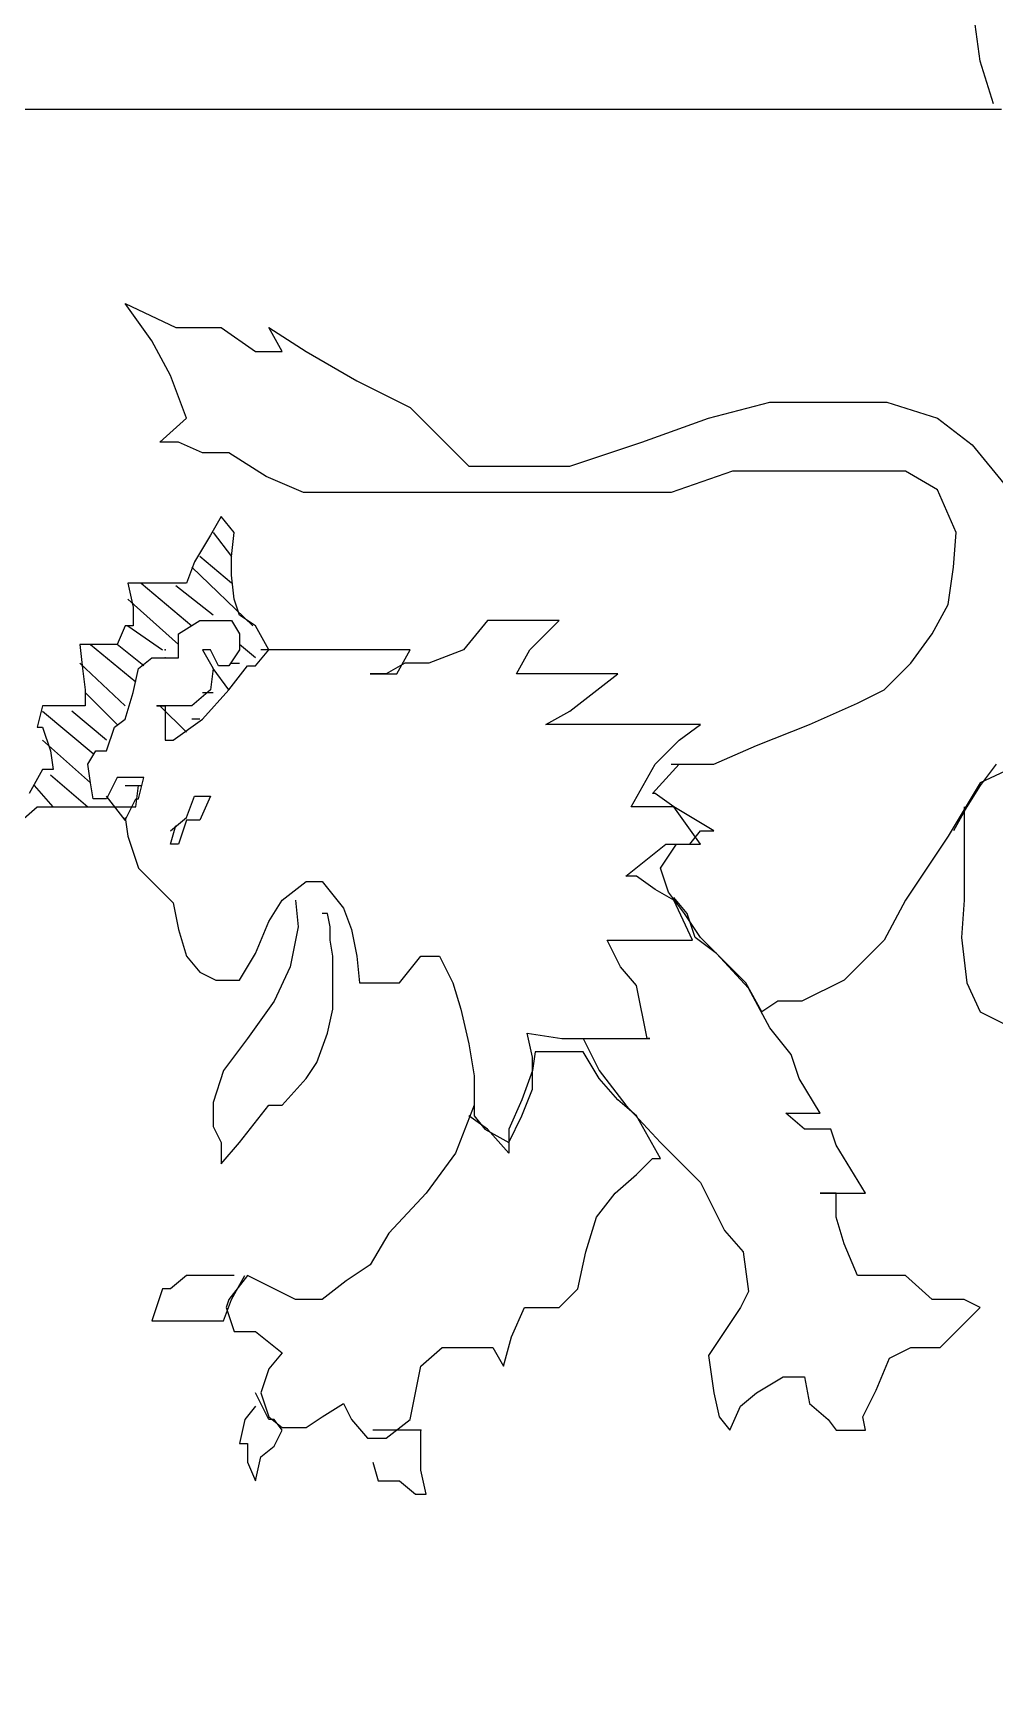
# Model space of a CAD drawing. Extents: x 730354 to 731930, y 4378581 to 4379608.
# Drawn here: x 730385.58 to 730389.2, y 4379442.19 to 4379448.42 of the extents above; entities that cross this region are included whole.
import ezdxf

# ---------------------------------------------------------------- set-up
doc = ezdxf.new("R2010")
doc.units = 0
doc.header["$MEASUREMENT"] = 0
doc.layers.get('0').update_dxf_attribs({"linetype": 'CONTINUOUS'})

msp = doc.modelspace()

# ---------------------------------------------------------------- linework, layer by layer
at = {"color": 7, "linetype": 'CONTINUOUS'}
for p, q in [((730389.14, 4379448.32), (730389.11, 4379448.54)), ((730389.14, 4379448.32), (730389.11, 4379448.54)), ((730389.19, 4379448.16), (730389.14, 4379448.32)), ((730389.19, 4379448.16), (730389.14, 4379448.32)), ((730385.2, 4379448.14), (730387.6, 4379448.14)), ((730385.2, 4379448.14), (730387.6, 4379448.14)), ((730387.6, 4379448.14), (730389.14, 4379448.14)), ((730387.6, 4379448.14), (730389.14, 4379448.14)), ((730389.14, 4379448.14), (730389.22, 4379448.14)), ((730389.14, 4379448.14), (730389.22, 4379448.14)), ((730386.03, 4379447.27), (730385.93, 4379447.41)), ((730385.93, 4379447.41), (730386.12, 4379447.32)), ((730386.03, 4379447.27), (730385.93, 4379447.41)), ((730385.93, 4379447.41), (730386.12, 4379447.32)), ((730386.12, 4379447.32), (730386.29, 4379447.32)), ((730386.12, 4379447.32), (730386.29, 4379447.32)), ((730386.29, 4379447.32), (730386.42, 4379447.23)), ((730386.29, 4379447.32), (730386.42, 4379447.23)), ((730386.47, 4379447.32), (730386.61, 4379447.23)), ((730386.52, 4379447.23), (730386.47, 4379447.32)), ((730386.47, 4379447.32), (730386.61, 4379447.23)), ((730386.52, 4379447.23), (730386.47, 4379447.32)), ((730386.1, 4379447.14), (730386.03, 4379447.27)), ((730386.1, 4379447.14), (730386.03, 4379447.27)), ((730386.42, 4379447.23), (730386.52, 4379447.23)), ((730386.42, 4379447.23), (730386.52, 4379447.23)), ((730386.61, 4379447.23), (730386.8, 4379447.12)), ((730386.61, 4379447.23), (730386.8, 4379447.12)), ((730386.16, 4379446.98), (730386.1, 4379447.14)), ((730386.16, 4379446.98), (730386.1, 4379447.14)), ((730386.8, 4379447.12), (730387, 4379447.02)), ((730386.8, 4379447.12), (730387, 4379447.02)), ((730386.06, 4379446.89), (730386.16, 4379446.98)), ((730386.06, 4379446.89), (730386.16, 4379446.98)), ((730387, 4379447.02), (730387.1, 4379446.92)), ((730387, 4379447.02), (730387.1, 4379446.92)), ((730387.87, 4379446.89), (730388.12, 4379446.98)), ((730387.87, 4379446.89), (730388.12, 4379446.98)), ((730388.12, 4379446.98), (730388.35, 4379447.04)), ((730388.12, 4379446.98), (730388.35, 4379447.04)), ((730388.35, 4379447.04), (730388.58, 4379447.04)), ((730388.35, 4379447.04), (730388.58, 4379447.04)), ((730388.58, 4379447.04), (730388.79, 4379447.04)), ((730388.58, 4379447.04), (730388.79, 4379447.04)), ((730388.79, 4379447.04), (730388.98, 4379446.98)), ((730388.79, 4379447.04), (730388.98, 4379446.98)), ((730388.98, 4379446.98), (730389.11, 4379446.88)), ((730388.98, 4379446.98), (730389.11, 4379446.88)), ((730387.1, 4379446.92), (730387.22, 4379446.8)), ((730387.1, 4379446.92), (730387.22, 4379446.8)), ((730386.13, 4379446.89), (730386.06, 4379446.89)), ((730386.13, 4379446.89), (730386.06, 4379446.89)), ((730386.22, 4379446.85), (730386.13, 4379446.89)), ((730386.22, 4379446.85), (730386.13, 4379446.89)), ((730387.6, 4379446.8), (730387.87, 4379446.89)), ((730387.6, 4379446.8), (730387.87, 4379446.89)), ((730389.11, 4379446.88), (730389.24, 4379446.72)), ((730389.11, 4379446.88), (730389.24, 4379446.72)), ((730386.32, 4379446.85), (730386.22, 4379446.85)), ((730386.32, 4379446.85), (730386.22, 4379446.85)), ((730386.46, 4379446.76), (730386.32, 4379446.85)), ((730386.46, 4379446.76), (730386.32, 4379446.85)), ((730387.22, 4379446.8), (730387.34, 4379446.8)), ((730387.22, 4379446.8), (730387.34, 4379446.8)), ((730387.34, 4379446.8), (730387.6, 4379446.8)), ((730387.34, 4379446.8), (730387.6, 4379446.8)), ((730386.6, 4379446.7), (730386.46, 4379446.76)), ((730386.6, 4379446.7), (730386.46, 4379446.76)), ((730388.21, 4379446.78), (730387.98, 4379446.7)), ((730388.21, 4379446.78), (730387.98, 4379446.7)), ((730388.49, 4379446.78), (730388.21, 4379446.78)), ((730388.49, 4379446.78), (730388.21, 4379446.78)), ((730388.69, 4379446.78), (730388.49, 4379446.78)), ((730388.69, 4379446.78), (730388.49, 4379446.78)), ((730388.86, 4379446.78), (730388.69, 4379446.78)), ((730388.86, 4379446.78), (730388.69, 4379446.78)), ((730388.98, 4379446.71), (730388.86, 4379446.78)), ((730388.98, 4379446.71), (730388.86, 4379446.78)), ((730386.81, 4379446.7), (730386.6, 4379446.7)), ((730386.81, 4379446.7), (730386.6, 4379446.7)), ((730386.99, 4379446.7), (730386.81, 4379446.7)), ((730386.99, 4379446.7), (730386.81, 4379446.7)), ((730387.11, 4379446.7), (730386.99, 4379446.7)), ((730387.11, 4379446.7), (730386.99, 4379446.7)), ((730387.33, 4379446.7), (730387.11, 4379446.7)), ((730387.33, 4379446.7), (730387.11, 4379446.7)), ((730387.59, 4379446.7), (730387.33, 4379446.7)), ((730387.59, 4379446.7), (730387.33, 4379446.7)), ((730387.78, 4379446.7), (730387.59, 4379446.7)), ((730387.78, 4379446.7), (730387.59, 4379446.7)), ((730387.98, 4379446.7), (730387.78, 4379446.7)), ((730387.98, 4379446.7), (730387.78, 4379446.7)), ((730389.05, 4379446.55), (730388.98, 4379446.71)), ((730389.05, 4379446.55), (730388.98, 4379446.71)), ((730386.29, 4379446.61), (730386.25, 4379446.54)), ((730386.29, 4379446.61), (730386.25, 4379446.54)), ((730386.34, 4379446.55), (730386.29, 4379446.61)), ((730386.34, 4379446.55), (730386.29, 4379446.61)), ((730386.26, 4379446.55), (730386.33, 4379446.46)), ((730386.26, 4379446.55), (730386.33, 4379446.46)), ((730386.33, 4379446.46), (730386.34, 4379446.55)), ((730386.33, 4379446.46), (730386.34, 4379446.55)), ((730389.04, 4379446.42), (730389.05, 4379446.55)), ((730389.04, 4379446.42), (730389.05, 4379446.55)), ((730386.25, 4379446.54), (730386.19, 4379446.44)), ((730386.25, 4379446.54), (730386.19, 4379446.44)), ((730386.19, 4379446.44), (730386.16, 4379446.36)), ((730386.19, 4379446.44), (730386.16, 4379446.36)), ((730386.18, 4379446.42), (730386.41, 4379446.2)), ((730386.18, 4379446.42), (730386.41, 4379446.2)), ((730386.33, 4379446.36), (730386.21, 4379446.46)), ((730386.33, 4379446.36), (730386.21, 4379446.46)), ((730386.33, 4379446.39), (730386.33, 4379446.46)), ((730386.33, 4379446.39), (730386.33, 4379446.46)), ((730389.02, 4379446.28), (730389.04, 4379446.42)), ((730389.02, 4379446.28), (730389.04, 4379446.42)), ((730386, 4379446.36), (730385.94, 4379446.36)), ((730385.94, 4379446.36), (730385.96, 4379446.27)), ((730386, 4379446.36), (730385.94, 4379446.36)), ((730385.94, 4379446.36), (730385.96, 4379446.27)), ((730385.99, 4379446.36), (730386.18, 4379446.2)), ((730385.99, 4379446.36), (730386.18, 4379446.2)), ((730386.05, 4379446.36), (730386, 4379446.36)), ((730386.05, 4379446.36), (730386, 4379446.36)), ((730386.12, 4379446.36), (730386.05, 4379446.36)), ((730386.12, 4379446.36), (730386.05, 4379446.36)), ((730386.16, 4379446.36), (730386.12, 4379446.36)), ((730386.16, 4379446.36), (730386.12, 4379446.36)), ((730386.34, 4379446.3), (730386.33, 4379446.39)), ((730386.34, 4379446.3), (730386.33, 4379446.39)), ((730386.13, 4379446.13), (730385.94, 4379446.3)), ((730386.13, 4379446.13), (730385.94, 4379446.3)), ((730386.26, 4379446.24), (730386.12, 4379446.35)), ((730386.26, 4379446.24), (730386.12, 4379446.35)), ((730386.36, 4379446.24), (730386.34, 4379446.3)), ((730386.36, 4379446.24), (730386.34, 4379446.3)), ((730385.96, 4379446.27), (730385.96, 4379446.2)), ((730385.96, 4379446.27), (730385.96, 4379446.2)), ((730386.42, 4379446.2), (730386.36, 4379446.24)), ((730386.42, 4379446.2), (730386.36, 4379446.24)), ((730388.96, 4379446.17), (730389.02, 4379446.28)), ((730388.96, 4379446.17), (730389.02, 4379446.28)), ((730385.93, 4379446.2), (730385.9, 4379446.13)), ((730385.93, 4379446.2), (730385.9, 4379446.13)), ((730385.96, 4379446.2), (730385.93, 4379446.2)), ((730385.96, 4379446.2), (730385.93, 4379446.2)), ((730385.94, 4379446.2), (730386.07, 4379446.11)), ((730385.94, 4379446.2), (730386.07, 4379446.11)), ((730386.13, 4379446.17), (730386.21, 4379446.22)), ((730386.13, 4379446.17), (730386.21, 4379446.22)), ((730386.13, 4379446.08), (730386.13, 4379446.17)), ((730386.13, 4379446.08), (730386.13, 4379446.17)), ((730386.21, 4379446.22), (730386.27, 4379446.22)), ((730386.21, 4379446.22), (730386.27, 4379446.22)), ((730386.27, 4379446.22), (730386.33, 4379446.22)), ((730386.27, 4379446.22), (730386.33, 4379446.22)), ((730386.33, 4379446.22), (730386.36, 4379446.17)), ((730386.33, 4379446.22), (730386.36, 4379446.17)), ((730386.36, 4379446.17), (730386.36, 4379446.11)), ((730386.36, 4379446.17), (730386.36, 4379446.11)), ((730386.47, 4379446.11), (730386.42, 4379446.2)), ((730386.47, 4379446.11), (730386.42, 4379446.2)), ((730387.29, 4379446.22), (730387.2, 4379446.11)), ((730387.29, 4379446.22), (730387.2, 4379446.11)), ((730387.4, 4379446.22), (730387.29, 4379446.22)), ((730387.4, 4379446.22), (730387.29, 4379446.22)), ((730387.56, 4379446.22), (730387.4, 4379446.22)), ((730387.56, 4379446.22), (730387.4, 4379446.22)), ((730387.45, 4379446.11), (730387.51, 4379446.17)), ((730387.45, 4379446.11), (730387.51, 4379446.17)), ((730387.51, 4379446.17), (730387.56, 4379446.22)), ((730387.51, 4379446.17), (730387.56, 4379446.22)), ((730388.88, 4379446.06), (730388.96, 4379446.17)), ((730388.88, 4379446.06), (730388.96, 4379446.17)), ((730385.78, 4379446.13), (730385.76, 4379446.13)), ((730385.76, 4379446.13), (730385.77, 4379446.04)), ((730385.78, 4379446.13), (730385.76, 4379446.13)), ((730385.76, 4379446.13), (730385.77, 4379446.04)), ((730385.86, 4379446.13), (730385.78, 4379446.13)), ((730385.86, 4379446.13), (730385.78, 4379446.13)), ((730385.8, 4379446.13), (730385.97, 4379445.99)), ((730385.8, 4379446.13), (730385.97, 4379445.99)), ((730385.9, 4379446.13), (730385.86, 4379446.13)), ((730385.9, 4379446.13), (730385.86, 4379446.13)), ((730386, 4379446.05), (730385.9, 4379446.13)), ((730386, 4379446.05), (730385.9, 4379446.13)), ((730386.25, 4379446.11), (730386.22, 4379446.11)), ((730386.22, 4379446.11), (730386.26, 4379446.04)), ((730386.25, 4379446.11), (730386.22, 4379446.11)), ((730386.22, 4379446.11), (730386.26, 4379446.04)), ((730386.28, 4379446.05), (730386.25, 4379446.11)), ((730386.28, 4379446.05), (730386.25, 4379446.11)), ((730386.36, 4379446.11), (730386.32, 4379446.05)), ((730386.36, 4379446.11), (730386.32, 4379446.05)), ((730386.42, 4379446.08), (730386.36, 4379446.13)), ((730386.42, 4379446.08), (730386.36, 4379446.13)), ((730386.42, 4379446.05), (730386.47, 4379446.11)), ((730386.42, 4379446.05), (730386.47, 4379446.11)), ((730386.47, 4379446.11), (730386.44, 4379446.11)), ((730386.47, 4379446.11), (730386.44, 4379446.11)), ((730386.52, 4379446.11), (730386.47, 4379446.11)), ((730386.52, 4379446.11), (730386.47, 4379446.11)), ((730386.6, 4379446.11), (730386.52, 4379446.11)), ((730386.6, 4379446.11), (730386.52, 4379446.11)), ((730386.75, 4379446.11), (730386.6, 4379446.11)), ((730386.75, 4379446.11), (730386.6, 4379446.11)), ((730386.85, 4379446.11), (730386.75, 4379446.11)), ((730386.85, 4379446.11), (730386.75, 4379446.11)), ((730386.98, 4379446.11), (730386.85, 4379446.11)), ((730386.98, 4379446.11), (730386.85, 4379446.11)), ((730386.95, 4379446.02), (730387, 4379446.11)), ((730386.95, 4379446.02), (730387, 4379446.11)), ((730387, 4379446.11), (730386.98, 4379446.11)), ((730387, 4379446.11), (730386.98, 4379446.11)), ((730387.2, 4379446.11), (730387.07, 4379446.06)), ((730387.2, 4379446.11), (730387.07, 4379446.06)), ((730387.4, 4379446.02), (730387.45, 4379446.11)), ((730387.4, 4379446.02), (730387.45, 4379446.11)), ((730385.93, 4379445.9), (730385.76, 4379446.06)), ((730385.93, 4379445.9), (730385.76, 4379446.06)), ((730385.98, 4379446.04), (730386.03, 4379446.08)), ((730385.98, 4379446.04), (730386.03, 4379446.08)), ((730386.03, 4379446.08), (730386.08, 4379446.08)), ((730386.03, 4379446.08), (730386.08, 4379446.08)), ((730386.08, 4379446.08), (730386.13, 4379446.08)), ((730386.08, 4379446.08), (730386.13, 4379446.08)), ((730386.32, 4379446.05), (730386.28, 4379446.05)), ((730386.32, 4379446.05), (730386.28, 4379446.05)), ((730386.32, 4379445.96), (730386.39, 4379446.05)), ((730386.32, 4379445.96), (730386.39, 4379446.05)), ((730386.33, 4379446.06), (730386.36, 4379446.06)), ((730386.33, 4379446.06), (730386.36, 4379446.06)), ((730386.39, 4379446.05), (730386.42, 4379446.05)), ((730386.39, 4379446.05), (730386.42, 4379446.05)), ((730386.98, 4379446.06), (730386.91, 4379446.02)), ((730386.98, 4379446.06), (730386.91, 4379446.02)), ((730387.07, 4379446.06), (730386.98, 4379446.06)), ((730387.07, 4379446.06), (730386.98, 4379446.06)), ((730388.78, 4379445.96), (730388.88, 4379446.06)), ((730388.78, 4379445.96), (730388.88, 4379446.06)), ((730385.77, 4379446.04), (730385.78, 4379445.96)), ((730385.77, 4379446.04), (730385.78, 4379445.96)), ((730385.96, 4379445.95), (730385.98, 4379446.04)), ((730385.96, 4379445.95), (730385.98, 4379446.04)), ((730386.26, 4379446.04), (730386.25, 4379445.96)), ((730386.26, 4379446.04), (730386.25, 4379445.96)), ((730386.32, 4379445.96), (730386.26, 4379446.04)), ((730386.32, 4379445.96), (730386.26, 4379446.04)), ((730386.87, 4379446.02), (730386.85, 4379446.02)), ((730386.85, 4379446.02), (730386.95, 4379446.02)), ((730386.87, 4379446.02), (730386.85, 4379446.02)), ((730386.85, 4379446.02), (730386.95, 4379446.02)), ((730386.91, 4379446.02), (730386.87, 4379446.02)), ((730386.91, 4379446.02), (730386.87, 4379446.02)), ((730387.43, 4379446.02), (730387.4, 4379446.02)), ((730387.43, 4379446.02), (730387.4, 4379446.02)), ((730387.51, 4379446.02), (730387.43, 4379446.02)), ((730387.51, 4379446.02), (730387.43, 4379446.02)), ((730387.6, 4379446.02), (730387.51, 4379446.02)), ((730387.6, 4379446.02), (730387.51, 4379446.02)), ((730387.72, 4379446.02), (730387.6, 4379446.02)), ((730387.72, 4379446.02), (730387.6, 4379446.02)), ((730387.69, 4379445.95), (730387.78, 4379446.02)), ((730387.69, 4379445.95), (730387.78, 4379446.02)), ((730387.78, 4379446.02), (730387.72, 4379446.02)), ((730387.78, 4379446.02), (730387.72, 4379446.02)), ((730385.78, 4379445.96), (730385.78, 4379445.9)), ((730385.78, 4379445.96), (730385.78, 4379445.9)), ((730385.78, 4379445.95), (730385.9, 4379445.83)), ((730385.78, 4379445.95), (730385.9, 4379445.83)), ((730385.93, 4379445.85), (730385.96, 4379445.95)), ((730385.93, 4379445.85), (730385.96, 4379445.95)), ((730386.25, 4379445.96), (730386.18, 4379445.9)), ((730386.25, 4379445.96), (730386.18, 4379445.9)), ((730386.22, 4379445.85), (730386.32, 4379445.96)), ((730386.22, 4379445.85), (730386.32, 4379445.96)), ((730386.22, 4379445.95), (730386.26, 4379445.95)), ((730386.22, 4379445.95), (730386.26, 4379445.95)), ((730387.6, 4379445.88), (730387.69, 4379445.95)), ((730387.6, 4379445.88), (730387.69, 4379445.95)), ((730388.68, 4379445.91), (730388.78, 4379445.96)), ((730388.68, 4379445.91), (730388.78, 4379445.96)), ((730385.62, 4379445.9), (730385.6, 4379445.82)), ((730385.62, 4379445.9), (730385.6, 4379445.82)), ((730385.65, 4379445.9), (730385.62, 4379445.9)), ((730385.65, 4379445.9), (730385.62, 4379445.9)), ((730385.62, 4379445.88), (730385.81, 4379445.72)), ((730385.62, 4379445.88), (730385.81, 4379445.72)), ((730385.71, 4379445.9), (730385.65, 4379445.9)), ((730385.71, 4379445.9), (730385.65, 4379445.9)), ((730385.73, 4379445.9), (730385.71, 4379445.9)), ((730385.73, 4379445.9), (730385.71, 4379445.9)), ((730385.78, 4379445.9), (730385.73, 4379445.9)), ((730385.78, 4379445.9), (730385.73, 4379445.9)), ((730385.86, 4379445.77), (730385.73, 4379445.88)), ((730385.86, 4379445.77), (730385.73, 4379445.88)), ((730386.09, 4379445.9), (730386.05, 4379445.9)), ((730386.05, 4379445.9), (730386.08, 4379445.9)), ((730386.09, 4379445.9), (730386.05, 4379445.9)), ((730386.05, 4379445.9), (730386.08, 4379445.9)), ((730386.06, 4379445.9), (730386.16, 4379445.8)), ((730386.06, 4379445.9), (730386.16, 4379445.8)), ((730386.08, 4379445.9), (730386.08, 4379445.77)), ((730386.08, 4379445.9), (730386.08, 4379445.77)), ((730386.11, 4379445.9), (730386.09, 4379445.9)), ((730386.11, 4379445.9), (730386.09, 4379445.9)), ((730386.13, 4379445.9), (730386.11, 4379445.9)), ((730386.13, 4379445.9), (730386.11, 4379445.9)), ((730386.18, 4379445.9), (730386.13, 4379445.9)), ((730386.18, 4379445.9), (730386.13, 4379445.9)), ((730387.51, 4379445.83), (730387.6, 4379445.88)), ((730387.51, 4379445.83), (730387.6, 4379445.88)), ((730388.5, 4379445.83), (730388.68, 4379445.91)), ((730388.5, 4379445.83), (730388.68, 4379445.91)), ((730385.6, 4379445.82), (730385.62, 4379445.82)), ((730385.6, 4379445.82), (730385.62, 4379445.82)), ((730385.62, 4379445.82), (730385.65, 4379445.73)), ((730385.62, 4379445.82), (730385.65, 4379445.73)), ((730385.86, 4379445.73), (730385.89, 4379445.82)), ((730385.86, 4379445.73), (730385.89, 4379445.82)), ((730385.89, 4379445.82), (730385.93, 4379445.85)), ((730385.89, 4379445.82), (730385.93, 4379445.85)), ((730386.11, 4379445.77), (730386.22, 4379445.85)), ((730386.11, 4379445.77), (730386.22, 4379445.85)), ((730386.21, 4379445.85), (730386.18, 4379445.85)), ((730386.21, 4379445.85), (730386.18, 4379445.85)), ((730387.59, 4379445.83), (730387.51, 4379445.83)), ((730387.59, 4379445.83), (730387.51, 4379445.83)), ((730387.67, 4379445.83), (730387.59, 4379445.83)), ((730387.67, 4379445.83), (730387.59, 4379445.83)), ((730387.79, 4379445.83), (730387.67, 4379445.83)), ((730387.79, 4379445.83), (730387.67, 4379445.83)), ((730387.92, 4379445.83), (730387.79, 4379445.83)), ((730387.92, 4379445.83), (730387.79, 4379445.83)), ((730388.09, 4379445.83), (730387.92, 4379445.83)), ((730388.09, 4379445.83), (730387.92, 4379445.83)), ((730388.01, 4379445.77), (730388.09, 4379445.83)), ((730388.01, 4379445.77), (730388.09, 4379445.83)), ((730388.3, 4379445.75), (730388.5, 4379445.83)), ((730388.3, 4379445.75), (730388.5, 4379445.83)), ((730385.8, 4379445.61), (730385.62, 4379445.77)), ((730385.8, 4379445.61), (730385.62, 4379445.77)), ((730386.08, 4379445.77), (730386.11, 4379445.77)), ((730386.08, 4379445.77), (730386.11, 4379445.77)), ((730387.92, 4379445.68), (730388.01, 4379445.77)), ((730387.92, 4379445.68), (730388.01, 4379445.77)), ((730388.14, 4379445.68), (730388.3, 4379445.75)), ((730388.14, 4379445.68), (730388.3, 4379445.75)), ((730385.65, 4379445.73), (730385.66, 4379445.66)), ((730385.65, 4379445.73), (730385.66, 4379445.66)), ((730385.79, 4379445.68), (730385.82, 4379445.73)), ((730385.79, 4379445.68), (730385.82, 4379445.73)), ((730385.8, 4379445.61), (730385.79, 4379445.68)), ((730385.8, 4379445.61), (730385.79, 4379445.68)), ((730385.82, 4379445.73), (730385.86, 4379445.73)), ((730385.82, 4379445.73), (730385.86, 4379445.73)), ((730387.83, 4379445.52), (730387.92, 4379445.68)), ((730387.83, 4379445.52), (730387.92, 4379445.68)), ((730387.91, 4379445.57), (730388.01, 4379445.68)), ((730387.91, 4379445.57), (730388.01, 4379445.68)), ((730387.98, 4379445.68), (730388.14, 4379445.68)), ((730387.98, 4379445.68), (730388.14, 4379445.68)), ((730388.01, 4379445.68), (730388.07, 4379445.68)), ((730388.01, 4379445.68), (730388.07, 4379445.68)), ((730389.2, 4379445.68), (730389.14, 4379445.6)), ((730389.29, 4379445.68), (730389.14, 4379445.61)), ((730389.2, 4379445.68), (730389.14, 4379445.6)), ((730389.29, 4379445.68), (730389.14, 4379445.61)), ((730385.62, 4379445.66), (730385.57, 4379445.57)), ((730385.62, 4379445.66), (730385.57, 4379445.57)), ((730385.66, 4379445.66), (730385.62, 4379445.66)), ((730385.66, 4379445.66), (730385.62, 4379445.66)), ((730385.65, 4379445.64), (730385.79, 4379445.52)), ((730385.65, 4379445.64), (730385.79, 4379445.52)), ((730385.81, 4379445.55), (730385.8, 4379445.61)), ((730385.81, 4379445.55), (730385.8, 4379445.61)), ((730385.9, 4379445.63), (730385.86, 4379445.55)), ((730385.9, 4379445.63), (730385.86, 4379445.55)), ((730385.93, 4379445.63), (730385.9, 4379445.63)), ((730385.93, 4379445.63), (730385.9, 4379445.63)), ((730385.98, 4379445.63), (730385.93, 4379445.63)), ((730385.98, 4379445.63), (730385.93, 4379445.63)), ((730385.98, 4379445.55), (730386, 4379445.63)), ((730386, 4379445.63), (730385.98, 4379445.63)), ((730385.98, 4379445.55), (730386, 4379445.63)), ((730386, 4379445.63), (730385.98, 4379445.63)), ((730389.14, 4379445.61), (730389.02, 4379445.41)), ((730389.14, 4379445.61), (730389.02, 4379445.41)), ((730385.66, 4379445.52), (730385.59, 4379445.6)), ((730385.66, 4379445.52), (730385.59, 4379445.6)), ((730385.86, 4379445.55), (730385.81, 4379445.55)), ((730385.86, 4379445.55), (730385.81, 4379445.55)), ((730385.93, 4379445.47), (730385.86, 4379445.56)), ((730385.93, 4379445.47), (730385.86, 4379445.56)), ((730385.93, 4379445.6), (730385.97, 4379445.6)), ((730385.93, 4379445.6), (730385.97, 4379445.6)), ((730385.93, 4379445.47), (730385.97, 4379445.55)), ((730385.93, 4379445.47), (730385.97, 4379445.55)), ((730385.97, 4379445.6), (730385.98, 4379445.6)), ((730385.97, 4379445.52), (730385.98, 4379445.6)), ((730385.97, 4379445.6), (730385.98, 4379445.6)), ((730385.97, 4379445.52), (730385.98, 4379445.6)), ((730385.97, 4379445.55), (730385.98, 4379445.55)), ((730385.97, 4379445.55), (730385.98, 4379445.55)), ((730385.98, 4379445.6), (730385.99, 4379445.6)), ((730385.98, 4379445.6), (730385.99, 4379445.6)), ((730386.16, 4379445.48), (730386.19, 4379445.56)), ((730386.16, 4379445.48), (730386.19, 4379445.56)), ((730386.19, 4379445.56), (730386.25, 4379445.56)), ((730386.19, 4379445.56), (730386.25, 4379445.56)), ((730386.25, 4379445.56), (730386.21, 4379445.47)), ((730386.25, 4379445.56), (730386.21, 4379445.47)), ((730387.92, 4379445.57), (730387.91, 4379445.57)), ((730387.92, 4379445.57), (730387.91, 4379445.57)), ((730387.99, 4379445.52), (730387.92, 4379445.57)), ((730387.99, 4379445.52), (730387.92, 4379445.57)), ((730389.14, 4379445.6), (730389.09, 4379445.52)), ((730389.14, 4379445.6), (730389.09, 4379445.52)), ((730385.52, 4379445.45), (730385.6, 4379445.52)), ((730385.52, 4379445.45), (730385.6, 4379445.52)), ((730385.6, 4379445.52), (730385.68, 4379445.52)), ((730385.6, 4379445.52), (730385.68, 4379445.52)), ((730385.68, 4379445.52), (730385.76, 4379445.52)), ((730385.68, 4379445.52), (730385.76, 4379445.52)), ((730385.76, 4379445.52), (730385.82, 4379445.52)), ((730385.76, 4379445.52), (730385.82, 4379445.52)), ((730385.82, 4379445.52), (730385.86, 4379445.52)), ((730385.82, 4379445.52), (730385.86, 4379445.52)), ((730385.86, 4379445.52), (730385.89, 4379445.52)), ((730385.86, 4379445.52), (730385.89, 4379445.52)), ((730385.89, 4379445.52), (730385.9, 4379445.52)), ((730385.89, 4379445.52), (730385.9, 4379445.52)), ((730385.9, 4379445.52), (730385.94, 4379445.52)), ((730385.9, 4379445.52), (730385.94, 4379445.52)), ((730385.94, 4379445.52), (730385.97, 4379445.52)), ((730385.94, 4379445.52), (730385.97, 4379445.52)), ((730387.92, 4379445.52), (730387.83, 4379445.52)), ((730387.92, 4379445.52), (730387.83, 4379445.52)), ((730387.99, 4379445.52), (730387.92, 4379445.52)), ((730387.99, 4379445.52), (730387.92, 4379445.52)), ((730388.09, 4379445.38), (730387.99, 4379445.52)), ((730388.14, 4379445.43), (730387.99, 4379445.52)), ((730388.09, 4379445.38), (730387.99, 4379445.52)), ((730388.14, 4379445.43), (730387.99, 4379445.52)), ((730389.09, 4379445.52), (730389.04, 4379445.43)), ((730389.09, 4379445.52), (730389.04, 4379445.43)), ((730389.08, 4379445.52), (730389.08, 4379445.35)), ((730389.08, 4379445.52), (730389.08, 4379445.35)), ((730385.93, 4379445.48), (730385.94, 4379445.41)), ((730385.93, 4379445.48), (730385.94, 4379445.41)), ((730386.1, 4379445.43), (730386.16, 4379445.48)), ((730386.1, 4379445.43), (730386.16, 4379445.48)), ((730386.1, 4379445.38), (730386.12, 4379445.45)), ((730386.1, 4379445.38), (730386.12, 4379445.45)), ((730386.16, 4379445.47), (730386.13, 4379445.38)), ((730386.16, 4379445.47), (730386.13, 4379445.38)), ((730386.18, 4379445.47), (730386.16, 4379445.47)), ((730386.18, 4379445.47), (730386.16, 4379445.47)), ((730386.21, 4379445.47), (730386.18, 4379445.47)), ((730386.21, 4379445.47), (730386.18, 4379445.47)), ((730388.05, 4379445.38), (730388.09, 4379445.43)), ((730388.05, 4379445.38), (730388.09, 4379445.43)), ((730388.09, 4379445.43), (730388.14, 4379445.43)), ((730388.09, 4379445.43), (730388.14, 4379445.43)), ((730385.94, 4379445.41), (730385.98, 4379445.29)), ((730385.94, 4379445.41), (730385.98, 4379445.29)), ((730386.11, 4379445.38), (730386.1, 4379445.38)), ((730386.11, 4379445.38), (730386.1, 4379445.38)), ((730386.13, 4379445.38), (730386.11, 4379445.38)), ((730386.13, 4379445.38), (730386.11, 4379445.38)), ((730387.81, 4379445.26), (730387.96, 4379445.38)), ((730387.81, 4379445.26), (730387.96, 4379445.38)), ((730387.94, 4379445.29), (730388, 4379445.38)), ((730387.94, 4379445.29), (730388, 4379445.38)), ((730387.96, 4379445.38), (730388.05, 4379445.38)), ((730387.96, 4379445.38), (730388.05, 4379445.38)), ((730388, 4379445.38), (730388.07, 4379445.38)), ((730388, 4379445.38), (730388.07, 4379445.38)), ((730388.07, 4379445.38), (730388.09, 4379445.38)), ((730388.07, 4379445.38), (730388.09, 4379445.38)), ((730389.02, 4379445.41), (730388.86, 4379445.17)), ((730389.02, 4379445.41), (730388.86, 4379445.17)), ((730389.08, 4379445.35), (730389.08, 4379445.17)), ((730389.08, 4379445.35), (730389.08, 4379445.17)), ((730385.98, 4379445.29), (730386.06, 4379445.21)), ((730385.98, 4379445.29), (730386.06, 4379445.21)), ((730386.52, 4379445.17), (730386.61, 4379445.24)), ((730386.52, 4379445.17), (730386.61, 4379445.24)), ((730386.61, 4379445.24), (730386.67, 4379445.24)), ((730386.61, 4379445.24), (730386.67, 4379445.24)), ((730386.67, 4379445.24), (730386.75, 4379445.14)), ((730386.67, 4379445.24), (730386.75, 4379445.14)), ((730387.85, 4379445.26), (730387.81, 4379445.26)), ((730387.85, 4379445.26), (730387.81, 4379445.26)), ((730387.92, 4379445.21), (730387.85, 4379445.26)), ((730387.92, 4379445.21), (730387.85, 4379445.26)), ((730387.97, 4379445.2), (730387.94, 4379445.29)), ((730387.97, 4379445.2), (730387.94, 4379445.29)), ((730386.06, 4379445.21), (730386.11, 4379445.16)), ((730386.06, 4379445.21), (730386.11, 4379445.16)), ((730387.99, 4379445.17), (730387.92, 4379445.21)), ((730387.99, 4379445.17), (730387.92, 4379445.21)), ((730388.03, 4379445.12), (730387.97, 4379445.2)), ((730388.03, 4379445.12), (730387.97, 4379445.2)), ((730388.04, 4379445.12), (730387.99, 4379445.18)), ((730388.04, 4379445.12), (730387.99, 4379445.18)), ((730386.11, 4379445.16), (730386.13, 4379445.06)), ((730386.11, 4379445.16), (730386.13, 4379445.06)), ((730386.47, 4379445.09), (730386.52, 4379445.17)), ((730386.47, 4379445.09), (730386.52, 4379445.17)), ((730386.57, 4379445.17), (730386.58, 4379445.07)), ((730386.57, 4379445.17), (730386.58, 4379445.07)), ((730386.69, 4379445.12), (730386.67, 4379445.12)), ((730386.69, 4379445.12), (730386.67, 4379445.12)), ((730386.7, 4379445.07), (730386.69, 4379445.12)), ((730386.7, 4379445.07), (730386.69, 4379445.12)), ((730386.75, 4379445.14), (730386.78, 4379445.06)), ((730386.75, 4379445.14), (730386.78, 4379445.06)), ((730388.06, 4379445.02), (730387.99, 4379445.17)), ((730388.06, 4379445.02), (730387.99, 4379445.17)), ((730388.09, 4379445.03), (730388.03, 4379445.12)), ((730388.09, 4379445.03), (730388.03, 4379445.12)), ((730388.07, 4379445.03), (730388.04, 4379445.12)), ((730388.07, 4379445.03), (730388.04, 4379445.12)), ((730388.86, 4379445.17), (730388.78, 4379445.02)), ((730388.86, 4379445.17), (730388.78, 4379445.02)), ((730389.08, 4379445.17), (730389.07, 4379445.03)), ((730389.08, 4379445.17), (730389.07, 4379445.03)), ((730386.13, 4379445.06), (730386.16, 4379444.96)), ((730386.13, 4379445.06), (730386.16, 4379444.96)), ((730386.42, 4379444.97), (730386.47, 4379445.09)), ((730386.42, 4379444.97), (730386.47, 4379445.09)), ((730386.58, 4379445.07), (730386.55, 4379444.92)), ((730386.58, 4379445.07), (730386.55, 4379444.92)), ((730386.7, 4379445.02), (730386.7, 4379445.07)), ((730386.7, 4379445.02), (730386.7, 4379445.07)), ((730386.78, 4379445.06), (730386.8, 4379444.96)), ((730386.78, 4379445.06), (730386.8, 4379444.96)), ((730386.71, 4379444.96), (730386.7, 4379445.02)), ((730386.71, 4379444.96), (730386.7, 4379445.02)), ((730387.79, 4379444.92), (730387.74, 4379445.02)), ((730387.74, 4379445.02), (730387.87, 4379445.02)), ((730387.79, 4379444.92), (730387.74, 4379445.02)), ((730387.74, 4379445.02), (730387.87, 4379445.02)), ((730387.87, 4379445.02), (730388, 4379445.02)), ((730387.87, 4379445.02), (730388, 4379445.02)), ((730388, 4379445.02), (730388.06, 4379445.02)), ((730388, 4379445.02), (730388.06, 4379445.02)), ((730388.15, 4379444.97), (730388.07, 4379445.03)), ((730388.15, 4379444.97), (730388.07, 4379445.03)), ((730388.15, 4379444.97), (730388.09, 4379445.03)), ((730388.15, 4379444.97), (730388.09, 4379445.03)), ((730388.78, 4379445.02), (730388.63, 4379444.87)), ((730388.78, 4379445.02), (730388.63, 4379444.87)), ((730389.07, 4379445.03), (730389.09, 4379444.86)), ((730389.07, 4379445.03), (730389.09, 4379444.86)), ((730386.16, 4379444.96), (730386.21, 4379444.9)), ((730386.16, 4379444.96), (730386.21, 4379444.9)), ((730386.36, 4379444.87), (730386.42, 4379444.97)), ((730386.36, 4379444.87), (730386.42, 4379444.97)), ((730386.71, 4379444.86), (730386.71, 4379444.96)), ((730386.71, 4379444.86), (730386.71, 4379444.96)), ((730386.8, 4379444.96), (730386.81, 4379444.86)), ((730386.8, 4379444.96), (730386.81, 4379444.86)), ((730386.96, 4379444.86), (730387.04, 4379444.96)), ((730386.96, 4379444.86), (730387.04, 4379444.96)), ((730387.04, 4379444.96), (730387.11, 4379444.96)), ((730387.04, 4379444.96), (730387.11, 4379444.96)), ((730387.11, 4379444.96), (730387.16, 4379444.86)), ((730387.11, 4379444.96), (730387.16, 4379444.86)), ((730388.26, 4379444.86), (730388.15, 4379444.97)), ((730388.27, 4379444.84), (730388.15, 4379444.97)), ((730388.26, 4379444.86), (730388.15, 4379444.97)), ((730388.27, 4379444.84), (730388.15, 4379444.97)), ((730386.21, 4379444.9), (730386.27, 4379444.87)), ((730386.21, 4379444.9), (730386.27, 4379444.87)), ((730386.27, 4379444.87), (730386.36, 4379444.87)), ((730386.27, 4379444.87), (730386.36, 4379444.87)), ((730386.55, 4379444.92), (730386.49, 4379444.79)), ((730386.55, 4379444.92), (730386.49, 4379444.79)), ((730386.71, 4379444.76), (730386.71, 4379444.86)), ((730386.71, 4379444.76), (730386.71, 4379444.86)), ((730386.81, 4379444.86), (730386.89, 4379444.86)), ((730386.81, 4379444.86), (730386.89, 4379444.86)), ((730386.89, 4379444.86), (730386.96, 4379444.86)), ((730386.89, 4379444.86), (730386.96, 4379444.86)), ((730387.16, 4379444.86), (730387.19, 4379444.76)), ((730387.16, 4379444.86), (730387.19, 4379444.76)), ((730387.85, 4379444.85), (730387.79, 4379444.92)), ((730387.85, 4379444.85), (730387.79, 4379444.92)), ((730388.32, 4379444.75), (730388.26, 4379444.86)), ((730388.32, 4379444.75), (730388.26, 4379444.86)), ((730388.63, 4379444.87), (730388.47, 4379444.79)), ((730388.63, 4379444.87), (730388.47, 4379444.79)), ((730389.09, 4379444.86), (730389.14, 4379444.75)), ((730389.09, 4379444.86), (730389.14, 4379444.75)), ((730387.89, 4379444.65), (730387.85, 4379444.85)), ((730387.89, 4379444.65), (730387.85, 4379444.85)), ((730388.35, 4379444.69), (730388.27, 4379444.84)), ((730388.35, 4379444.69), (730388.27, 4379444.84)), ((730386.49, 4379444.79), (730386.39, 4379444.65)), ((730386.49, 4379444.79), (730386.39, 4379444.65)), ((730386.69, 4379444.67), (730386.71, 4379444.76)), ((730386.69, 4379444.67), (730386.71, 4379444.76)), ((730387.19, 4379444.76), (730387.22, 4379444.63)), ((730387.19, 4379444.76), (730387.22, 4379444.63)), ((730388.38, 4379444.79), (730388.32, 4379444.75)), ((730388.38, 4379444.79), (730388.32, 4379444.75)), ((730388.47, 4379444.79), (730388.38, 4379444.79)), ((730388.47, 4379444.79), (730388.38, 4379444.79)), ((730389.14, 4379444.75), (730389.3, 4379444.67)), ((730389.14, 4379444.75), (730389.3, 4379444.67)), ((730388.43, 4379444.59), (730388.35, 4379444.69)), ((730388.43, 4379444.59), (730388.35, 4379444.69)), ((730386.39, 4379444.65), (730386.3, 4379444.53)), ((730386.39, 4379444.65), (730386.3, 4379444.53)), ((730386.65, 4379444.56), (730386.69, 4379444.67)), ((730386.65, 4379444.56), (730386.69, 4379444.67)), ((730387.22, 4379444.63), (730387.24, 4379444.51)), ((730387.22, 4379444.63), (730387.24, 4379444.51)), ((730387.44, 4379444.67), (730387.57, 4379444.65)), ((730387.46, 4379444.58), (730387.44, 4379444.67)), ((730387.44, 4379444.67), (730387.57, 4379444.65)), ((730387.46, 4379444.58), (730387.44, 4379444.67)), ((730387.57, 4379444.65), (730387.68, 4379444.65)), ((730387.57, 4379444.65), (730387.68, 4379444.65)), ((730387.65, 4379444.65), (730387.71, 4379444.53)), ((730387.65, 4379444.65), (730387.71, 4379444.53)), ((730387.68, 4379444.65), (730387.76, 4379444.65)), ((730387.68, 4379444.65), (730387.76, 4379444.65)), ((730387.76, 4379444.65), (730387.81, 4379444.65)), ((730387.76, 4379444.65), (730387.81, 4379444.65)), ((730387.81, 4379444.65), (730387.9, 4379444.65)), ((730387.81, 4379444.65), (730387.9, 4379444.65)), ((730387.9, 4379444.65), (730387.89, 4379444.65)), ((730387.9, 4379444.65), (730387.89, 4379444.65)), ((730386.61, 4379444.5), (730386.65, 4379444.56)), ((730386.61, 4379444.5), (730386.65, 4379444.56)), ((730387.47, 4379444.6), (730387.46, 4379444.53)), ((730387.47, 4379444.6), (730387.46, 4379444.53)), ((730387.46, 4379444.46), (730387.46, 4379444.58)), ((730387.46, 4379444.46), (730387.46, 4379444.58)), ((730387.59, 4379444.6), (730387.47, 4379444.6)), ((730387.59, 4379444.6), (730387.47, 4379444.6)), ((730387.65, 4379444.6), (730387.59, 4379444.6)), ((730387.65, 4379444.6), (730387.59, 4379444.6)), ((730387.71, 4379444.5), (730387.65, 4379444.6)), ((730387.71, 4379444.5), (730387.65, 4379444.6)), ((730388.46, 4379444.5), (730388.43, 4379444.59)), ((730388.46, 4379444.5), (730388.43, 4379444.59)), ((730386.3, 4379444.53), (730386.26, 4379444.41)), ((730386.3, 4379444.53), (730386.26, 4379444.41)), ((730386.52, 4379444.4), (730386.61, 4379444.5)), ((730386.52, 4379444.4), (730386.61, 4379444.5)), ((730387.24, 4379444.51), (730387.24, 4379444.44)), ((730387.24, 4379444.51), (730387.24, 4379444.44)), ((730387.46, 4379444.53), (730387.42, 4379444.42)), ((730387.46, 4379444.53), (730387.42, 4379444.42)), ((730387.71, 4379444.53), (730387.81, 4379444.4)), ((730387.71, 4379444.53), (730387.81, 4379444.4)), ((730387.78, 4379444.42), (730387.71, 4379444.5)), ((730387.78, 4379444.42), (730387.71, 4379444.5)), ((730388.54, 4379444.37), (730388.46, 4379444.5)), ((730388.54, 4379444.37), (730388.46, 4379444.5)), ((730387.24, 4379444.44), (730387.24, 4379444.36)), ((730387.24, 4379444.44), (730387.24, 4379444.36)), ((730387.42, 4379444.36), (730387.46, 4379444.46)), ((730387.42, 4379444.36), (730387.46, 4379444.46)), ((730386.26, 4379444.41), (730386.26, 4379444.32)), ((730386.26, 4379444.41), (730386.26, 4379444.32)), ((730386.36, 4379444.26), (730386.47, 4379444.4)), ((730386.36, 4379444.26), (730386.47, 4379444.4)), ((730386.47, 4379444.4), (730386.52, 4379444.4)), ((730386.47, 4379444.4), (730386.52, 4379444.4)), ((730387.24, 4379444.4), (730387.17, 4379444.22)), ((730387.24, 4379444.4), (730387.17, 4379444.22)), ((730387.29, 4379444.31), (730387.22, 4379444.36)), ((730387.29, 4379444.31), (730387.22, 4379444.36)), ((730387.24, 4379444.36), (730387.28, 4379444.31)), ((730387.24, 4379444.36), (730387.28, 4379444.31)), ((730387.42, 4379444.42), (730387.37, 4379444.31)), ((730387.42, 4379444.42), (730387.37, 4379444.31)), ((730387.37, 4379444.26), (730387.42, 4379444.36)), ((730387.37, 4379444.26), (730387.42, 4379444.36)), ((730387.85, 4379444.36), (730387.78, 4379444.42)), ((730387.85, 4379444.36), (730387.78, 4379444.42)), ((730387.81, 4379444.4), (730387.94, 4379444.26)), ((730387.81, 4379444.4), (730387.94, 4379444.26)), ((730387.94, 4379444.2), (730387.85, 4379444.36)), ((730387.94, 4379444.2), (730387.85, 4379444.36)), ((730388.48, 4379444.31), (730388.41, 4379444.37)), ((730388.41, 4379444.37), (730388.44, 4379444.37)), ((730388.48, 4379444.31), (730388.41, 4379444.37)), ((730388.41, 4379444.37), (730388.44, 4379444.37)), ((730388.44, 4379444.37), (730388.54, 4379444.37)), ((730388.44, 4379444.37), (730388.54, 4379444.37)), ((730386.26, 4379444.32), (730386.29, 4379444.26)), ((730386.26, 4379444.32), (730386.29, 4379444.26)), ((730387.28, 4379444.31), (730387.37, 4379444.26)), ((730387.28, 4379444.31), (730387.37, 4379444.26)), ((730387.37, 4379444.22), (730387.29, 4379444.31)), ((730387.37, 4379444.22), (730387.29, 4379444.31)), ((730387.37, 4379444.31), (730387.37, 4379444.22)), ((730387.37, 4379444.31), (730387.37, 4379444.22)), ((730388.58, 4379444.31), (730388.48, 4379444.31)), ((730388.58, 4379444.31), (730388.48, 4379444.31)), ((730388.6, 4379444.25), (730388.58, 4379444.31)), ((730388.6, 4379444.25), (730388.58, 4379444.31)), ((730386.29, 4379444.26), (730386.29, 4379444.18)), ((730386.29, 4379444.18), (730386.36, 4379444.26)), ((730386.29, 4379444.26), (730386.29, 4379444.18)), ((730386.29, 4379444.18), (730386.36, 4379444.26)), ((730387.94, 4379444.26), (730388.09, 4379444.11)), ((730387.94, 4379444.26), (730388.09, 4379444.11)), ((730388.71, 4379444.07), (730388.6, 4379444.25)), ((730388.71, 4379444.07), (730388.6, 4379444.25)), ((730387.17, 4379444.22), (730387.06, 4379444.07)), ((730387.17, 4379444.22), (730387.06, 4379444.07)), ((730387.85, 4379444.14), (730387.91, 4379444.2)), ((730387.85, 4379444.14), (730387.91, 4379444.2)), ((730387.91, 4379444.2), (730387.94, 4379444.2)), ((730387.91, 4379444.2), (730387.94, 4379444.2)), ((730387.77, 4379444.07), (730387.85, 4379444.14)), ((730387.77, 4379444.07), (730387.85, 4379444.14)), ((730387.06, 4379444.07), (730386.92, 4379443.92)), ((730387.06, 4379444.07), (730386.92, 4379443.92)), ((730387.7, 4379443.98), (730387.77, 4379444.07)), ((730387.7, 4379443.98), (730387.77, 4379444.07)), ((730388.09, 4379444.11), (730388.18, 4379443.93)), ((730388.09, 4379444.11), (730388.18, 4379443.93)), ((730388.6, 4379444.07), (730388.54, 4379444.07)), ((730388.54, 4379444.07), (730388.57, 4379444.07)), ((730388.6, 4379444.07), (730388.54, 4379444.07)), ((730388.54, 4379444.07), (730388.57, 4379444.07)), ((730388.57, 4379444.07), (730388.64, 4379444.07)), ((730388.57, 4379444.07), (730388.64, 4379444.07)), ((730388.6, 4379443.98), (730388.6, 4379444.07)), ((730388.6, 4379443.98), (730388.6, 4379444.07)), ((730388.64, 4379444.07), (730388.71, 4379444.07)), ((730388.64, 4379444.07), (730388.71, 4379444.07)), ((730387.66, 4379443.85), (730387.7, 4379443.98)), ((730387.66, 4379443.85), (730387.7, 4379443.98)), ((730388.18, 4379443.93), (730388.25, 4379443.85)), ((730388.18, 4379443.93), (730388.25, 4379443.85)), ((730388.63, 4379443.88), (730388.6, 4379443.98)), ((730388.63, 4379443.88), (730388.6, 4379443.98)), ((730386.92, 4379443.92), (730386.85, 4379443.8)), ((730386.92, 4379443.92), (730386.85, 4379443.8)), ((730388.68, 4379443.76), (730388.63, 4379443.88)), ((730388.68, 4379443.76), (730388.63, 4379443.88)), ((730386.85, 4379443.8), (730386.76, 4379443.74)), ((730386.85, 4379443.8), (730386.76, 4379443.74)), ((730387.63, 4379443.71), (730387.66, 4379443.85)), ((730387.63, 4379443.71), (730387.66, 4379443.85)), ((730388.25, 4379443.85), (730388.27, 4379443.7)), ((730388.25, 4379443.85), (730388.27, 4379443.7)), ((730386.16, 4379443.76), (730386.1, 4379443.71)), ((730386.16, 4379443.76), (730386.1, 4379443.71)), ((730386.26, 4379443.76), (730386.16, 4379443.76)), ((730386.26, 4379443.76), (730386.16, 4379443.76)), ((730386.34, 4379443.76), (730386.26, 4379443.76)), ((730386.34, 4379443.76), (730386.26, 4379443.76)), ((730386.39, 4379443.76), (730386.32, 4379443.67)), ((730386.39, 4379443.76), (730386.32, 4379443.67)), ((730386.33, 4379443.67), (730386.38, 4379443.76)), ((730386.33, 4379443.67), (730386.38, 4379443.76)), ((730386.57, 4379443.67), (730386.39, 4379443.76)), ((730386.57, 4379443.67), (730386.39, 4379443.76)), ((730386.76, 4379443.74), (730386.67, 4379443.67)), ((730386.76, 4379443.74), (730386.67, 4379443.67)), ((730388.76, 4379443.76), (730388.68, 4379443.76)), ((730388.76, 4379443.76), (730388.68, 4379443.76)), ((730388.86, 4379443.76), (730388.76, 4379443.76)), ((730388.86, 4379443.76), (730388.76, 4379443.76)), ((730388.96, 4379443.67), (730388.86, 4379443.76)), ((730388.96, 4379443.67), (730388.86, 4379443.76)), ((730386.07, 4379443.71), (730386.03, 4379443.59)), ((730386.07, 4379443.71), (730386.03, 4379443.59)), ((730386.1, 4379443.71), (730386.07, 4379443.71)), ((730386.1, 4379443.71), (730386.07, 4379443.71)), ((730387.56, 4379443.64), (730387.63, 4379443.71)), ((730387.56, 4379443.64), (730387.63, 4379443.71)), ((730388.27, 4379443.7), (730388.24, 4379443.64)), ((730388.27, 4379443.7), (730388.24, 4379443.64)), ((730386.3, 4379443.59), (730386.33, 4379443.67)), ((730386.3, 4379443.59), (730386.33, 4379443.67)), ((730386.32, 4379443.67), (730386.31, 4379443.64)), ((730386.32, 4379443.67), (730386.31, 4379443.64)), ((730386.31, 4379443.64), (730386.34, 4379443.55)), ((730386.31, 4379443.64), (730386.34, 4379443.55)), ((730386.67, 4379443.67), (730386.57, 4379443.67)), ((730386.67, 4379443.67), (730386.57, 4379443.67)), ((730387.38, 4379443.53), (730387.43, 4379443.64)), ((730387.38, 4379443.53), (730387.43, 4379443.64)), ((730387.43, 4379443.64), (730387.46, 4379443.64)), ((730387.43, 4379443.64), (730387.46, 4379443.64)), ((730387.46, 4379443.64), (730387.51, 4379443.64)), ((730387.46, 4379443.64), (730387.51, 4379443.64)), ((730387.51, 4379443.64), (730387.54, 4379443.64)), ((730387.51, 4379443.64), (730387.54, 4379443.64)), ((730387.54, 4379443.64), (730387.56, 4379443.64)), ((730387.54, 4379443.64), (730387.56, 4379443.64)), ((730388.24, 4379443.64), (730388.18, 4379443.55)), ((730388.24, 4379443.64), (730388.18, 4379443.55)), ((730389.08, 4379443.67), (730388.96, 4379443.67)), ((730389.08, 4379443.67), (730388.96, 4379443.67)), ((730389.07, 4379443.57), (730389.14, 4379443.64)), ((730389.07, 4379443.57), (730389.14, 4379443.64)), ((730389.14, 4379443.64), (730389.08, 4379443.67)), ((730389.14, 4379443.64), (730389.08, 4379443.67)), ((730386.03, 4379443.59), (730386.1, 4379443.59)), ((730386.03, 4379443.59), (730386.1, 4379443.59)), ((730386.1, 4379443.59), (730386.16, 4379443.59)), ((730386.1, 4379443.59), (730386.16, 4379443.59)), ((730386.16, 4379443.59), (730386.22, 4379443.59)), ((730386.16, 4379443.59), (730386.22, 4379443.59)), ((730386.22, 4379443.59), (730386.26, 4379443.59)), ((730386.22, 4379443.59), (730386.26, 4379443.59)), ((730386.26, 4379443.59), (730386.29, 4379443.59)), ((730386.26, 4379443.59), (730386.29, 4379443.59)), ((730386.29, 4379443.59), (730386.3, 4379443.59)), ((730386.29, 4379443.59), (730386.3, 4379443.59)), ((730386.34, 4379443.55), (730386.42, 4379443.55)), ((730386.34, 4379443.55), (730386.42, 4379443.55)), ((730386.42, 4379443.55), (730386.52, 4379443.47)), ((730386.42, 4379443.55), (730386.52, 4379443.47)), ((730388.18, 4379443.55), (730388.12, 4379443.46)), ((730388.18, 4379443.55), (730388.12, 4379443.46)), ((730388.99, 4379443.49), (730389.07, 4379443.57)), ((730388.99, 4379443.49), (730389.07, 4379443.57)), ((730387.04, 4379443.42), (730387.12, 4379443.49)), ((730387.04, 4379443.42), (730387.12, 4379443.49)), ((730387.12, 4379443.49), (730387.2, 4379443.49)), ((730387.12, 4379443.49), (730387.2, 4379443.49)), ((730387.2, 4379443.49), (730387.26, 4379443.49)), ((730387.2, 4379443.49), (730387.26, 4379443.49)), ((730387.26, 4379443.49), (730387.31, 4379443.49)), ((730387.26, 4379443.49), (730387.31, 4379443.49)), ((730387.31, 4379443.49), (730387.35, 4379443.42)), ((730387.31, 4379443.49), (730387.35, 4379443.42)), ((730387.35, 4379443.42), (730387.38, 4379443.53)), ((730387.35, 4379443.42), (730387.38, 4379443.53)), ((730388.8, 4379443.45), (730388.88, 4379443.49)), ((730388.8, 4379443.45), (730388.88, 4379443.49)), ((730388.88, 4379443.49), (730388.99, 4379443.49)), ((730388.88, 4379443.49), (730388.99, 4379443.49)), ((730386.52, 4379443.47), (730386.47, 4379443.41)), ((730386.52, 4379443.47), (730386.47, 4379443.41)), ((730388.12, 4379443.46), (730388.14, 4379443.32)), ((730388.12, 4379443.46), (730388.14, 4379443.32)), ((730388.75, 4379443.33), (730388.8, 4379443.45)), ((730388.75, 4379443.33), (730388.8, 4379443.45)), ((730386.47, 4379443.41), (730386.44, 4379443.32)), ((730386.47, 4379443.41), (730386.44, 4379443.32)), ((730387.02, 4379443.32), (730387.04, 4379443.42)), ((730387.02, 4379443.32), (730387.04, 4379443.42)), ((730388.3, 4379443.32), (730388.4, 4379443.38)), ((730388.3, 4379443.32), (730388.4, 4379443.38)), ((730388.4, 4379443.38), (730388.48, 4379443.38)), ((730388.4, 4379443.38), (730388.48, 4379443.38)), ((730388.48, 4379443.38), (730388.5, 4379443.28)), ((730388.48, 4379443.38), (730388.5, 4379443.28)), ((730386.47, 4379443.22), (730386.42, 4379443.32)), ((730386.47, 4379443.22), (730386.42, 4379443.32)), ((730386.44, 4379443.32), (730386.47, 4379443.23)), ((730386.44, 4379443.32), (730386.47, 4379443.23)), ((730387, 4379443.22), (730387.02, 4379443.32)), ((730387, 4379443.22), (730387.02, 4379443.32)), ((730388.14, 4379443.32), (730388.16, 4379443.23)), ((730388.14, 4379443.32), (730388.16, 4379443.23)), ((730388.24, 4379443.27), (730388.3, 4379443.32)), ((730388.24, 4379443.27), (730388.3, 4379443.32)), ((730388.7, 4379443.23), (730388.75, 4379443.33)), ((730388.7, 4379443.23), (730388.75, 4379443.33)), ((730386.42, 4379443.27), (730386.38, 4379443.22)), ((730386.42, 4379443.27), (730386.38, 4379443.22)), ((730386.67, 4379443.23), (730386.75, 4379443.28)), ((730386.67, 4379443.23), (730386.75, 4379443.28)), ((730386.75, 4379443.28), (730386.78, 4379443.22)), ((730386.75, 4379443.28), (730386.78, 4379443.22)), ((730388.2, 4379443.18), (730388.24, 4379443.27)), ((730388.2, 4379443.18), (730388.24, 4379443.27)), ((730388.5, 4379443.28), (730388.57, 4379443.22)), ((730388.5, 4379443.28), (730388.57, 4379443.22)), ((730386.38, 4379443.22), (730386.36, 4379443.13)), ((730386.38, 4379443.22), (730386.36, 4379443.13)), ((730386.47, 4379443.23), (730386.52, 4379443.19)), ((730386.47, 4379443.23), (730386.52, 4379443.19)), ((730386.49, 4379443.22), (730386.47, 4379443.22)), ((730386.49, 4379443.22), (730386.47, 4379443.22)), ((730386.52, 4379443.18), (730386.49, 4379443.22)), ((730386.52, 4379443.18), (730386.49, 4379443.22)), ((730386.49, 4379443.12), (730386.52, 4379443.18)), ((730386.49, 4379443.12), (730386.52, 4379443.18)), ((730386.52, 4379443.19), (730386.61, 4379443.19)), ((730386.52, 4379443.19), (730386.61, 4379443.19)), ((730386.61, 4379443.19), (730386.67, 4379443.23)), ((730386.61, 4379443.19), (730386.67, 4379443.23)), ((730386.78, 4379443.22), (730386.84, 4379443.15)), ((730386.78, 4379443.22), (730386.84, 4379443.15)), ((730386.89, 4379443.18), (730386.86, 4379443.18)), ((730386.89, 4379443.18), (730386.86, 4379443.18)), ((730386.98, 4379443.18), (730386.89, 4379443.18)), ((730386.98, 4379443.18), (730386.89, 4379443.18)), ((730386.91, 4379443.15), (730387, 4379443.22)), ((730386.91, 4379443.15), (730387, 4379443.22)), ((730387.04, 4379443.18), (730386.98, 4379443.18)), ((730387.04, 4379443.18), (730386.98, 4379443.18)), ((730387.04, 4379443.1), (730387.04, 4379443.18)), ((730387.04, 4379443.1), (730387.04, 4379443.18)), ((730388.16, 4379443.23), (730388.2, 4379443.18)), ((730388.16, 4379443.23), (730388.2, 4379443.18)), ((730388.57, 4379443.22), (730388.6, 4379443.18)), ((730388.57, 4379443.22), (730388.6, 4379443.18)), ((730388.6, 4379443.18), (730388.66, 4379443.18)), ((730388.6, 4379443.18), (730388.66, 4379443.18)), ((730388.66, 4379443.18), (730388.71, 4379443.18)), ((730388.66, 4379443.18), (730388.71, 4379443.18)), ((730388.71, 4379443.18), (730388.7, 4379443.23)), ((730388.71, 4379443.18), (730388.7, 4379443.23)), ((730386.36, 4379443.13), (730386.39, 4379443.13)), ((730386.36, 4379443.13), (730386.39, 4379443.13)), ((730386.39, 4379443.13), (730386.39, 4379443.06)), ((730386.39, 4379443.13), (730386.39, 4379443.06)), ((730386.44, 4379443.08), (730386.49, 4379443.12)), ((730386.44, 4379443.08), (730386.49, 4379443.12)), ((730386.84, 4379443.15), (730386.91, 4379443.15)), ((730386.84, 4379443.15), (730386.91, 4379443.15)), ((730386.39, 4379443.06), (730386.42, 4379442.99)), ((730386.39, 4379443.06), (730386.42, 4379442.99)), ((730386.42, 4379442.99), (730386.44, 4379443.08)), ((730386.42, 4379442.99), (730386.44, 4379443.08)), ((730386.86, 4379443.06), (730386.88, 4379442.99)), ((730386.86, 4379443.06), (730386.88, 4379442.99)), ((730387.04, 4379443.03), (730387.04, 4379443.1)), ((730387.04, 4379443.03), (730387.04, 4379443.1)), ((730386.88, 4379442.99), (730386.96, 4379442.99)), ((730386.88, 4379442.99), (730386.96, 4379442.99)), ((730386.96, 4379442.99), (730387.02, 4379442.94)), ((730386.96, 4379442.99), (730387.02, 4379442.94)), ((730387.06, 4379442.94), (730387.04, 4379443.03)), ((730387.06, 4379442.94), (730387.04, 4379443.03)), ((730387.02, 4379442.94), (730387.06, 4379442.94)), ((730387.02, 4379442.94), (730387.06, 4379442.94))]:
    msp.add_line(p, q, dxfattribs=at)
for p in [(730386.08, 4379446.11), (730386.08, 4379446.11), (730386.08, 4379446.08), (730386.08, 4379446.08), (730386.05, 4379445.9), (730386.05, 4379445.9), (730386.08, 4379445.9), (730386.08, 4379445.9), (730385.93, 4379445.47), (730385.93, 4379445.47), (730387.04, 4379443.18), (730387.04, 4379443.18)]:
    msp.add_point(p, dxfattribs=at)

# ---------------------------------------------------------------- meshes
mesh = msp.add_polyface(dxfattribs=at)
corners = [(730354.5, 4378581), (730354.5, 4378581), (730354.5, 4378771.9618), (730662.5, 4378581), (730354.5, 4378946.4935), (730944, 4378581), (730354.5, 4379607.5), (730944, 4379242.0065), (730944, 4379607.5)]
mesh.append_faces([[corners[k] for k in face] for face in [(0, 1, 3, 2), (2, 3, 5, 4), (4, 5, 7, 6), (6, 7, 8, 8)]], dxfattribs={"vtx0": -1, "vtx2": -1, "color": 7})
mesh = msp.add_polyface(dxfattribs=at)
corners = [(730364.5, 4379421), (730364.5, 4379421), (730364.5, 4379595.2713), (730645.58, 4379421), (730364.5, 4379601.5), (730645.58, 4379427.2287), (730645.58, 4379601.5)]
mesh.append_faces([[corners[k] for k in face] for face in [(0, 1, 3, 2), (2, 3, 5, 4), (4, 5, 6, 6)]], dxfattribs={"vtx0": -1, "vtx2": -1, "color": 7})

doc.saveas('drawing.dxf')
